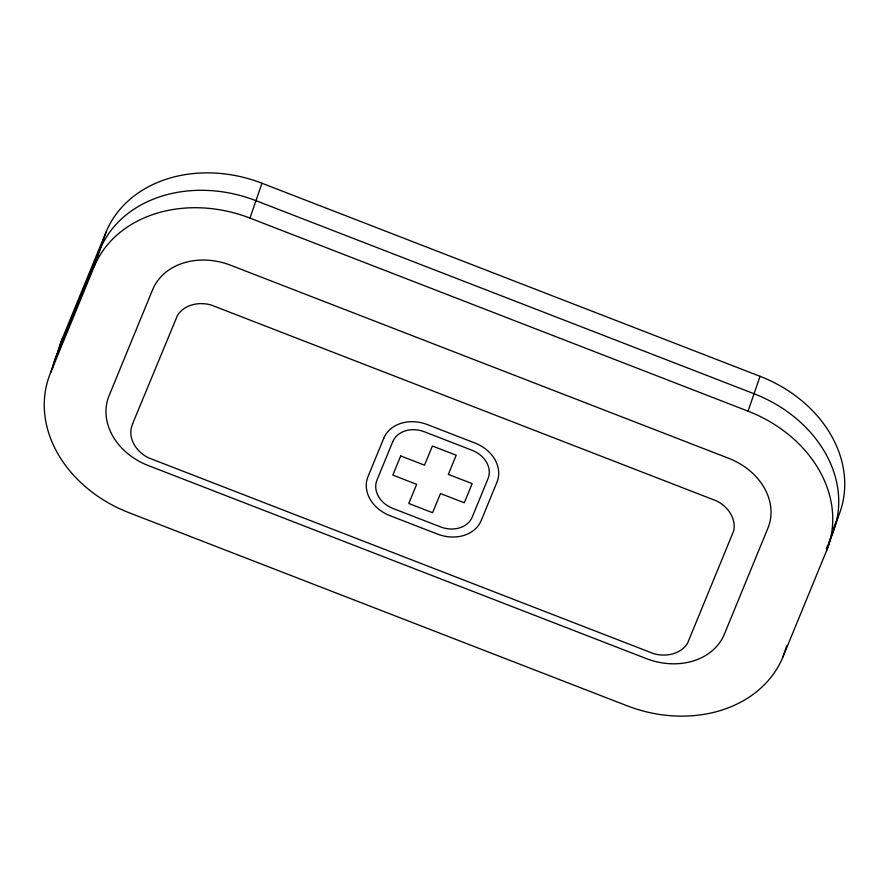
<?xml version="1.0" encoding="UTF-8"?>
<svg xmlns="http://www.w3.org/2000/svg" width="889" height="889" viewBox="0 0 889 889"><rect width="100%" height="100%" fill="white"/><g stroke="black" fill="none" stroke-linecap="round" stroke-linejoin="round"><path stroke-width="1.33" d="M50.484 372.991L62.486 338.131L106.047 232.085A125.738 101.857 19 0 1 261.966 183.234L760.051 376.314A125.738 101.857 19 0 1 838.516 516.009L826.514 550.869L782.953 656.915A125.738 101.857 19 0 1 627.034 705.766L128.949 512.686A125.738 101.857 19 0 1 50.484 372.991L94.045 266.933L106.047 232.085M94.045 266.933A125.738 101.857 19 0 1 249.965 218.094L261.966 183.234M826.514 550.869A125.738 101.857 19 0 0 748.049 411.163L760.051 376.314M782.953 656.915L786.809 645.714M833.271 528.788L838.516 516.009M826.225 548.769L827.792 544.935M828.848 542.379L832.515 533.433A125.738 101.857 19 0 0 754.05 393.738L255.965 200.67A125.738 101.857 19 0 0 100.046 249.509L56.485 355.567A125.738 101.857 19 0 0 52.429 368.257M249.965 218.094L748.049 411.163M58.43 350.833A125.738 101.857 19 0 1 62.486 338.131M132.628 423.697L131.361 427.665A31.437 25.459 19 0 0 148.252 457.735L653.982 653.771A31.437 25.459 19 0 0 687.541 643.258L733.636 531.044A31.437 25.459 19 0 0 716.745 500.985L211.015 304.949A31.437 25.459 19 0 0 177.456 315.462L132.628 423.697M152.641 289.647L109.08 395.705A62.875 50.929 19 0 0 148.307 465.558L646.392 658.627A62.875 50.929 19 0 0 724.357 634.201L767.918 528.155A62.875 50.929 19 0 0 728.68 458.302L230.607 265.233A62.875 50.929 19 0 0 152.641 289.647M383.759 438.255L368.013 476.571A35.182 28.492 19 0 0 389.971 515.664L437.61 534.122A35.182 28.492 19 0 0 481.238 520.465L496.973 482.138A35.182 28.492 19 0 0 475.026 443.055L427.387 424.586A35.182 28.492 19 0 0 383.759 438.255M392.727 441.733L376.98 480.049A25.559 20.703 19 0 0 392.938 508.441L440.577 526.91A25.559 20.703 19 0 0 472.27 516.987L488.017 478.66A25.559 20.703 19 0 0 472.059 450.267L424.42 431.798A25.559 20.703 19 0 0 392.727 441.733M400.706 455.924L392.827 475.082L416.652 484.316L408.784 503.485L432.599 512.72L440.477 493.551L464.291 502.785L472.17 483.627L448.345 474.393L456.213 455.235L432.398 446L424.52 465.158L400.706 455.924"/></g></svg>
